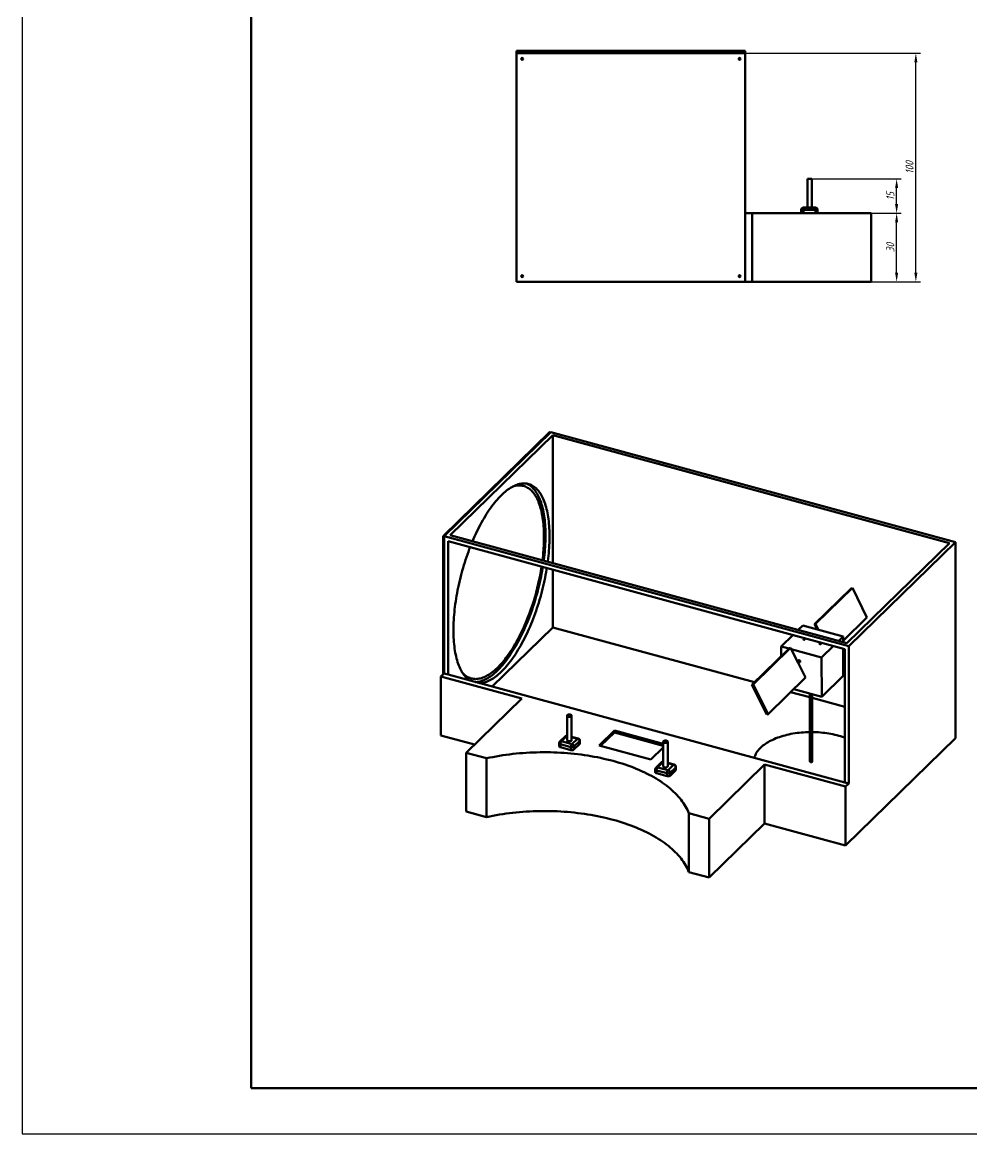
# Model space of a CAD drawing. Header units: millimetres. Extents: x 0 to 1188, y 0 to 840.
# Drawn here: x 0 to 414.9, y 0 to 486 of the extents above; entities that cross this region are included whole.
import ezdxf

# ---------------------------------------------------------------- set-up
doc = ezdxf.new("R2010")
doc.units = ezdxf.units.MM
doc.header["$LTSCALE"] = 0.5
for name, color, linetype, lineweight in [('尺寸标注', 7, 'Continuous', 25), ('粗实线', 7, 'Continuous', 50), ('细实线', 3, 'Continuous', 25)]:
    doc.layers.add(name, color=color, linetype=linetype, lineweight=lineweight)
doc.styles.add('国标汉字3.5', font='gbeitc.shx', dxfattribs={"height": 3.5, "bigfont": 'gbcbig.shx'})
doc.dimstyles.new('国标尺寸', dxfattribs={"dimtxt": 3.5, "dimasz": 4, "dimexe": 2, "dimexo": 0, "dimgap": 1, "dimtad": 1, "dimtoh": 1, "dimdec": 0, "dimdsep": 46, "dimtxsty": '国标汉字3.5', "dimcen": 3.5, "dimaunit": 1, "dimadec": 0, "dimazin": 1, "dimtfac": 1, "dimtdec": 0, "dimtmove": 0, "dimatfit": 3, "dimfxl": 1, "dimarcsym": 2})

# ---------------------------------------------------------------- blocks, each defined once
blk = doc.blocks.new('*D16')
at = {"layer": 'Defpoints', "color": 0, "transparency": 16777216}
for p in [(370.98, 402.42), (382.1, 402.42), (370.98, 372.42)]:
    blk.add_point(p, dxfattribs=at)
at = {"layer": '尺寸标注', "color": 0, "lineweight": -2, "transparency": 16777216}
for p, q in [((370.98, 402.42), (384.1, 402.42)), ((382.1, 376.42), (382.1, 398.42)), ((370.98, 372.42), (384.1, 372.42))]:
    blk.add_line(p, q, dxfattribs=at)
at = {"layer": '尺寸标注', "color": 0, "transparency": 16777216}
for points in [[(381.43, 398.42), (382.77, 398.42), (382.1, 402.42)], [(381.43, 376.42), (382.77, 376.42), (382.1, 372.42)]]:
    blk.add_solid(points, dxfattribs=at)
at = {"layer": '尺寸标注', "color": 0, "transparency": 16777216, "insert": (379.35, 387.42), "char_height": 3.5, "attachment_point": 5, "rotation": 90, "style": '国标汉字3.5'}
blk.add_mtext('30', dxfattribs=at)
blk = doc.blocks.new('*D17')
at = {"layer": 'Defpoints', "color": 0, "transparency": 16777216}
for p in [(344.08, 417.42), (382.1, 417.42), (343.98, 402.42)]:
    blk.add_point(p, dxfattribs=at)
at = {"layer": '尺寸标注', "color": 0, "lineweight": -2, "transparency": 16777216}
for p, q in [((344.08, 417.42), (384.1, 417.42)), ((382.1, 406.42), (382.1, 413.42)), ((343.98, 402.42), (384.1, 402.42))]:
    blk.add_line(p, q, dxfattribs=at)
at = {"layer": '尺寸标注', "color": 0, "transparency": 16777216}
for points in [[(381.43, 413.42), (382.77, 413.42), (382.1, 417.42)], [(381.43, 406.42), (382.77, 406.42), (382.1, 402.42)]]:
    blk.add_solid(points, dxfattribs=at)
at = {"layer": '尺寸标注', "color": 0, "transparency": 16777216, "insert": (379.35, 409.92), "char_height": 3.5, "attachment_point": 5, "rotation": 90, "style": '国标汉字3.5'}
blk.add_mtext('15', dxfattribs=at)
blk = doc.blocks.new('*D18')
at = {"layer": 'Defpoints', "color": 0, "transparency": 16777216}
for p in [(315.98, 472.42), (390.5, 472.42), (315.98, 372.42)]:
    blk.add_point(p, dxfattribs=at)
at = {"layer": '尺寸标注', "color": 0, "lineweight": -2, "transparency": 16777216}
for p, q in [((315.98, 472.42), (392.5, 472.42)), ((390.5, 376.42), (390.5, 468.42)), ((315.98, 372.42), (392.5, 372.42))]:
    blk.add_line(p, q, dxfattribs=at)
at = {"layer": '尺寸标注', "color": 0, "transparency": 16777216}
for points in [[(389.83, 468.42), (391.16, 468.42), (390.5, 472.42)], [(389.83, 376.42), (391.16, 376.42), (390.5, 372.42)]]:
    blk.add_solid(points, dxfattribs=at)
at = {"layer": '尺寸标注', "color": 0, "transparency": 16777216, "insert": (387.75, 422.42), "char_height": 3.5, "attachment_point": 5, "rotation": 90, "style": '国标汉字3.5'}
blk.add_mtext('100', dxfattribs=at)

msp = doc.modelspace()

# ---------------------------------------------------------------- linework, layer by layer
at = {"color": 7, "linetype": 'Continuous', "lineweight": 25}
msp.add_line((230.99, 306.77), (230.55, 306.89), dxfattribs=at)
at = {"layer": '粗实线'}
for p, q in [((100, 820), (100, 20)), ((362.82, 238.71), (369.1, 225.68)), ((100, 20), (1168, 20))]:
    msp.add_line(p, q, dxfattribs=at)
at = {"layer": '粗实线', "color": 7}
for p, q in [((215.98, 473.42), (215.98, 472.42)), ((215.98, 473.42), (315.98, 473.42)), ((215.98, 472.42), (315.98, 472.42)), ((215.98, 372.42), (215.98, 472.42)), ((315.98, 473.42), (315.98, 472.42)), ((315.98, 472.42), (315.98, 372.42)), ((343.08, 417.42), (343.08, 404.92)), ((343.08, 417.42), (345.08, 417.42)), ((345.08, 404.92), (345.08, 417.42)), ((340.38, 402.42), (340.38, 403.92)), ((340.38, 403.92), (341.38, 403.92)), ((341.38, 403.92), (341.38, 404.92)), ((341.38, 404.92), (346.58, 404.92)), ((341.38, 403.92), (341.38, 402.42)), ((346.58, 403.92), (341.38, 403.92)), ((346.58, 403.92), (346.58, 404.92)), ((346.58, 403.92), (347.58, 403.92)), ((346.58, 402.42), (346.58, 403.92)), ((347.58, 403.92), (347.58, 402.42)), ((318.98, 402.42), (315.98, 402.42)), ((318.98, 372.42), (318.98, 402.42)), ((370.98, 402.42), (318.98, 402.42)), ((370.98, 402.42), (370.98, 372.42)), ((315.98, 372.42), (215.98, 372.42)), ((315.98, 372.42), (318.98, 372.42)), ((370.98, 372.42), (318.98, 372.42)), ((230.55, 306.89), (183.88, 261.34)), ((230.99, 306.77), (184.32, 261.22)), ((407.88, 258.7), (230.99, 306.77)), ((231.83, 305.38), (187.03, 261.65)), ((405.17, 258.27), (231.83, 305.38)), ((231.83, 249.47), (231.83, 305.38)), ((184.32, 261.22), (183.88, 261.34)), ((183.88, 261.34), (183.88, 200.79)), ((184.32, 261.22), (184.32, 201.22)), ((184.32, 261.22), (361.21, 213.15)), ((359.44, 211.91), (186.09, 259.02)), ((186.09, 259.02), (186.09, 200.74)), ((187.03, 261.65), (360.37, 214.54)), ((360.37, 214.54), (405.17, 258.27)), ((361.21, 213.15), (407.88, 258.7)), ((407.88, 172.98), (407.88, 258.7)), ((231.83, 221.38), (231.83, 246.59)), ((346.2, 222.85), (362.35, 238.59)), ((346.66, 222.97), (362.82, 238.71)), ((369.1, 225.68), (358.72, 215.56)), ((231.83, 221.38), (205.33, 195.51)), ((320.01, 197.41), (231.83, 221.38)), ((341.05, 222.19), (339.13, 220.31)), ((358.71, 217.36), (341.05, 222.19)), ((346.2, 222.85), (346.66, 222.97)), ((347.35, 220.46), (346.2, 222.85)), ((347.95, 220.3), (346.66, 222.97)), ((336.82, 218.06), (331.67, 213.04)), ((341.36, 216.17), (341.36, 216.1)), ((341.96, 216.1), (341.96, 216.17)), ((348.43, 214.23), (348.43, 214.16)), ((349.03, 214.16), (349.03, 214.23)), ((356.81, 215.5), (358.71, 217.36)), ((358.71, 217.36), (358.72, 214.99)), ((335.29, 212.31), (318.88, 196.31)), ((335.75, 212.44), (319.34, 196.44)), ((331.67, 213.04), (335.09, 212.11)), ((331.67, 213.04), (331.68, 208.79)), ((335.75, 212.44), (335.29, 212.31)), ((339.04, 205.96), (335.75, 212.44)), ((336.05, 211.85), (349.33, 208.21)), ((349.33, 208.21), (354.5, 213.25)), ((358.72, 212.11), (358.74, 200.24)), ((359.44, 153.62), (359.44, 211.91)), ((361.21, 153.14), (361.21, 213.15)), ((339.55, 207.04), (338.84, 206.35)), ((342.32, 199.49), (339.04, 205.96)), ((339.13, 205.79), (339.97, 206.61)), ((339.33, 206.96), (339.34, 207.05)), ((339.35, 206.85), (339.33, 206.96)), ((339.81, 206.41), (339.81, 206.45)), ((349.33, 208.21), (349.36, 191.09)), ((182.92, 199.85), (184.32, 201.22)), ((218.3, 190.24), (182.92, 199.85)), ((182.92, 174.14), (182.92, 199.85)), ((186.09, 200.74), (184.32, 201.22)), ((359.44, 153.62), (186.09, 200.74)), ((325.91, 183.49), (342.32, 199.49)), ((358.74, 200.24), (349.36, 191.09)), ((319.34, 196.44), (318.88, 196.31)), ((318.88, 196.31), (325.45, 183.36)), ((319.34, 196.44), (325.91, 183.49)), ((349.36, 191.09), (337.14, 194.44)), ((194.03, 166.55), (218.3, 190.24)), ((344.24, 190.82), (335.79, 193.12)), ((344.24, 192.49), (344.24, 162.73)), ((345.24, 162.73), (345.24, 192.22)), ((359.44, 186.69), (345.24, 190.55)), ((238.09, 182.83), (238.09, 172.11)), ((240.09, 172.11), (240.09, 182.83)), ((325.91, 183.49), (325.45, 183.36)), ((252.05, 169.76), (258.77, 176.32)), ((252.74, 169.58), (258.77, 175.47)), ((258.77, 176.32), (280.1, 170.53)), ((258.77, 175.47), (258.77, 176.32)), ((258.77, 175.47), (280.1, 169.67)), ((197.69, 170.12), (182.92, 174.14)), ((234.62, 170.74), (234.62, 169.46)), ((237.35, 173.83), (234.92, 171.46)), ((239.75, 169.04), (235.16, 170.29)), ((235.16, 170.29), (235.16, 169)), ((238.05, 173.97), (235.62, 171.6)), ((235.62, 171.6), (240.22, 170.35)), ((242.91, 172.82), (240.09, 173.59)), ((240.22, 170.35), (242.65, 172.72)), ((243.53, 171.62), (241.11, 169.25)), ((241.11, 167.96), (243.53, 170.33)), ((243.53, 170.33), (243.53, 171.62)), ((243.65, 170.57), (243.65, 171.86)), ((280.1, 171.41), (280.1, 160.69)), ((282.1, 160.69), (282.1, 171.41)), ((359.81, 126.06), (407.88, 172.98)), ((194.03, 166.55), (202.88, 164.15)), ((194.03, 166.55), (194.03, 140.83)), ((235.16, 169), (239.75, 167.75)), ((239.75, 167.75), (239.75, 169.04)), ((241.11, 169.25), (241.11, 167.96)), ((274.69, 163.61), (252.05, 169.76)), ((280.1, 168.89), (274.69, 163.61)), ((202.88, 164.15), (202.88, 138.43)), ((279.36, 162.41), (276.94, 160.04)), ((280.06, 162.55), (277.63, 160.18)), ((284.92, 161.41), (282.1, 162.17)), ((282.23, 158.93), (284.66, 161.3)), ((285.66, 159.16), (285.66, 160.44)), ((324.43, 161.39), (300.16, 137.71)), ((359.81, 151.78), (324.43, 161.39)), ((324.43, 135.68), (324.43, 161.39)), ((276.63, 159.32), (276.63, 158.04)), ((281.77, 157.62), (277.17, 158.87)), ((277.17, 158.87), (277.17, 157.58)), ((277.17, 157.58), (281.77, 156.33)), ((277.63, 160.18), (282.23, 158.93)), ((281.77, 156.33), (281.77, 157.62)), ((285.54, 160.2), (283.12, 157.83)), ((283.12, 156.55), (285.54, 158.92)), ((283.12, 157.83), (283.12, 156.55)), ((285.54, 158.92), (285.54, 160.2)), ((361.21, 153.14), (359.44, 153.62)), ((359.81, 151.78), (361.21, 153.14)), ((359.81, 126.06), (359.81, 151.78)), ((194.03, 140.83), (202.88, 138.43)), ((300.16, 137.71), (291.32, 140.11)), ((291.32, 140.11), (291.32, 114.39)), ((300.16, 137.71), (300.16, 111.99)), ((324.43, 135.68), (300.16, 111.99)), ((359.81, 126.06), (324.43, 135.68)), ((300.16, 111.99), (291.32, 114.39))]:
    msp.add_line(p, q, dxfattribs=at)
at = {"layer": '粗实线', "color": 8}
for p, q in [((238.09, 174), (238.05, 173.97)), ((238.09, 173.96), (238.05, 173.97)), ((242.65, 172.72), (240.09, 173.41)), ((280.1, 162.58), (280.06, 162.55)), ((280.1, 162.54), (280.06, 162.55)), ((284.66, 161.3), (282.1, 162))]:
    msp.add_line(p, q, dxfattribs=at)
at = {"layer": '粗实线', "color": 7, "flags": 128}
for points in [[(196.74, 259.01), (197.2, 260.09), (197.68, 261.17), (198.17, 262.24), (198.67, 263.29), (199.18, 264.33), (199.7, 265.34), (200.22, 266.34), (200.75, 267.31), (201.29, 268.27), (201.83, 269.2), (202.38, 270.12), (202.94, 271.01), (203.5, 271.87), (204.06, 272.71), (204.63, 273.53), (205.2, 274.32), (205.78, 275.08), (206.36, 275.82), (206.94, 276.53), (207.52, 277.21), (208.11, 277.86), (208.69, 278.49), (209.28, 279.08), (209.87, 279.65), (210.45, 280.18), (211.04, 280.69), (211.62, 281.16), (212.2, 281.6), (212.78, 282.01), (213.36, 282.39), (213.94, 282.73), (214.51, 283.04), (215.07, 283.32), (215.64, 283.56), (216.19, 283.78), (216.75, 283.95), (217.29, 284.1), (217.83, 284.21), (218.37, 284.28), (218.9, 284.33), (219.42, 284.33), (219.93, 284.31), (220.43, 284.25), (220.93, 284.15), (221.41, 284.03), (221.89, 283.87), (222.36, 283.67), (222.81, 283.44), (223.26, 283.18), (223.7, 282.88), (224.12, 282.56), (224.53, 282.19), (224.94, 281.8), (225.32, 281.38), (225.7, 280.92), (226.07, 280.43), (226.42, 279.91), (226.75, 279.36), (227.08, 278.78), (227.39, 278.17), (227.69, 277.53), (227.97, 276.86), (228.24, 276.17), (228.49, 275.44), (228.73, 274.69), (228.95, 273.91), (229.16, 273.11), (229.35, 272.28), (229.53, 271.43), (229.69, 270.55), (229.84, 269.65), (229.97, 268.72), (230.08, 267.78), (230.18, 266.81), (230.26, 265.83), (230.33, 264.82), (230.38, 263.79), (230.41, 262.75), (230.43, 261.69), (230.43, 260.61), (230.41, 259.52), (230.38, 258.41), (230.33, 257.29), (230.26, 256.16), (230.18, 255.01), (230.08, 253.85), (229.97, 252.69), (229.84, 251.51), (229.69, 250.32), (229.66, 250.06)], [(214.31, 282.94), (214.33, 282.94), (214.87, 283.11), (215.41, 283.25), (215.94, 283.35), (216.47, 283.41), (216.98, 283.44), (217.49, 283.44), (218, 283.4), (218.49, 283.33), (218.97, 283.23), (219.45, 283.09), (219.92, 282.92), (220.37, 282.71), (220.82, 282.47), (221.26, 282.2), (221.68, 281.89), (222.09, 281.55), (222.49, 281.18), (222.88, 280.77), (223.26, 280.34), (223.63, 279.87), (223.98, 279.37), (224.32, 278.84), (224.64, 278.28), (224.95, 277.69), (225.25, 277.07), (225.53, 276.42), (225.8, 275.74), (226.06, 275.03), (226.3, 274.3), (226.52, 273.54), (226.73, 272.75), (226.92, 271.94), (227.1, 271.1), (227.26, 270.24), (227.41, 269.36), (227.54, 268.45), (227.65, 267.52), (227.75, 266.57), (227.83, 265.6), (227.9, 264.6), (227.95, 263.59), (227.98, 262.57), (228, 261.52), (228, 260.46), (227.98, 259.38), (227.95, 258.29), (227.9, 257.18), (227.83, 256.06), (227.78, 255.24)], [(220.33, 284.26), (220.59, 284.15), (221.04, 283.92), (221.49, 283.66), (221.93, 283.36), (222.35, 283.04), (222.76, 282.68), (223.17, 282.28), (223.56, 281.86), (223.93, 281.4), (224.3, 280.91), (224.65, 280.39), (224.99, 279.84), (225.31, 279.26), (225.62, 278.65), (225.92, 278.01), (226.2, 277.34), (226.47, 276.65), (226.72, 275.92), (226.96, 275.17), (227.18, 274.39), (227.39, 273.59), (227.59, 272.76), (227.76, 271.91), (227.92, 271.03), (228.07, 270.13), (228.2, 269.21), (228.31, 268.26), (228.41, 267.29), (228.49, 266.31), (228.56, 265.3), (228.61, 264.27), (228.64, 263.23), (228.66, 262.17), (228.66, 261.09), (228.64, 260), (228.61, 258.89), (228.56, 257.77), (228.49, 256.64), (228.41, 255.49), (228.31, 254.33), (228.2, 253.17), (228.07, 251.99), (227.92, 250.8), (227.89, 250.54)], [(188.43, 220.16), (188.43, 221.24), (188.46, 222.34), (188.5, 223.46), (188.56, 224.58), (188.63, 225.72), (188.72, 226.88), (188.83, 228.04), (188.95, 229.21), (189.09, 230.39), (189.24, 231.58), (189.41, 232.78), (189.59, 233.98), (189.79, 235.19), (190.01, 236.4), (190.24, 237.62), (190.49, 238.84), (190.75, 240.06), (191.02, 241.27), (191.31, 242.49), (191.62, 243.71), (191.93, 244.93), (192.27, 246.14), (192.61, 247.35), (192.97, 248.55), (193.34, 249.75), (193.72, 250.94), (194.12, 252.12), (194.52, 253.29), (194.94, 254.45), (195.37, 255.6), (195.69, 256.42)], [(227.49, 247.77), (227.39, 247.2), (227.18, 245.99), (226.96, 244.78), (226.72, 243.56), (226.47, 242.35), (226.2, 241.13), (225.92, 239.91), (225.62, 238.69), (225.31, 237.47), (224.99, 236.26), (224.65, 235.05), (224.3, 233.84), (223.93, 232.64), (223.56, 231.45), (223.17, 230.26), (222.76, 229.09), (222.35, 227.92), (221.93, 226.76), (221.49, 225.61), (221.04, 224.48), (220.59, 223.36), (220.12, 222.25), (219.64, 221.16), (219.16, 220.08), (218.66, 219.02), (218.16, 217.98), (217.65, 216.95), (217.13, 215.95), (216.6, 214.96), (216.07, 214), (215.52, 213.05), (214.98, 212.13), (214.43, 211.23), (213.87, 210.35), (213.31, 209.5), (212.74, 208.67), (212.17, 207.86), (211.59, 207.09), (211.02, 206.34), (210.44, 205.61), (209.85, 204.92), (209.27, 204.25), (208.68, 203.61), (208.1, 203), (207.51, 202.42), (206.92, 201.87), (206.34, 201.35), (205.75, 200.86), (205.17, 200.41), (204.59, 199.98), (204.01, 199.59), (203.43, 199.23), (202.86, 198.9), (202.29, 198.61), (201.73, 198.35), (201.17, 198.12), (200.61, 197.92), (200.06, 197.76), (199.52, 197.63), (198.98, 197.54), (198.45, 197.48), (198.14, 197.46)], [(229.25, 247.29), (229.16, 246.72), (228.95, 245.51), (228.73, 244.3), (228.49, 243.08), (228.24, 241.86), (227.97, 240.64), (227.69, 239.43), (227.39, 238.21), (227.08, 236.99), (226.75, 235.78), (226.42, 234.57), (226.07, 233.36), (225.7, 232.16), (225.32, 230.97), (224.94, 229.78), (224.53, 228.61), (224.12, 227.44), (223.7, 226.28), (223.26, 225.13), (222.81, 224), (222.36, 222.88), (221.89, 221.77), (221.41, 220.68), (220.93, 219.6), (220.43, 218.54), (219.93, 217.5), (219.42, 216.47), (218.9, 215.47), (218.37, 214.48), (217.83, 213.51), (217.29, 212.57), (216.75, 211.65), (216.19, 210.75), (215.64, 209.87), (215.07, 209.02), (214.51, 208.19), (213.94, 207.38), (213.36, 206.61), (212.78, 205.86), (212.2, 205.13), (211.62, 204.44), (211.04, 203.77), (210.45, 203.13), (209.87, 202.52), (209.28, 201.94), (208.69, 201.39), (208.11, 200.87), (207.52, 200.38), (206.94, 199.93), (206.36, 199.5), (205.78, 199.11), (205.2, 198.75), (204.63, 198.42), (204.06, 198.13), (203.5, 197.86), (202.94, 197.64), (202.38, 197.44), (201.83, 197.28), (201.29, 197.15), (200.75, 197.06), (200.22, 197), (199.91, 196.98)], [(195.53, 198.17), (195.37, 198.27), (194.94, 198.59), (194.52, 198.93), (194.12, 199.31), (193.72, 199.72), (193.34, 200.16), (192.97, 200.63), (192.61, 201.14), (192.27, 201.67), (191.93, 202.24), (191.62, 202.83), (191.31, 203.46), (191.02, 204.11), (190.75, 204.79), (190.49, 205.5), (190.24, 206.24), (190.01, 207), (189.79, 207.8), (189.59, 208.61), (189.41, 209.45), (189.24, 210.32), (189.09, 211.21), (188.95, 212.12), (188.83, 213.06), (188.72, 214.01), (188.63, 214.99), (188.56, 215.99), (188.5, 217), (188.46, 218.04), (188.43, 219.09), (188.43, 220.16)], [(217.87, 218.79), (217.49, 218.03), (216.98, 217.03), (216.47, 216.05), (215.94, 215.09), (215.41, 214.16), (214.87, 213.24), (214.33, 212.35), (213.78, 211.48), (213.22, 210.63), (212.67, 209.81), (212.1, 209.02), (211.54, 208.25), (210.97, 207.5), (210.4, 206.79), (209.82, 206.1), (209.25, 205.44), (208.67, 204.81), (208.09, 204.2), (207.51, 203.63), (206.93, 203.09), (206.36, 202.58), (205.78, 202.1), (205.21, 201.65), (204.63, 201.24), (204.06, 200.85), (203.49, 200.5), (202.93, 200.18), (202.37, 199.9), (201.81, 199.64), (201.26, 199.42), (200.72, 199.24), (200.17, 199.09), (199.64, 198.97), (199.11, 198.89), (198.59, 198.84), (198.08, 198.82), (197.57, 198.84), (197.07, 198.9), (196.58, 198.99), (196.1, 199.11), (195.63, 199.26), (195.17, 199.45), (194.72, 199.68), (194.28, 199.93), (193.85, 200.22), (193.43, 200.55), (193.02, 200.9), (192.62, 201.29), (192.24, 201.71), (192.24, 201.71)], [(341.95, 216.09), (341.99, 216.14), (341.98, 216.2), (341.95, 216.25), (341.88, 216.29), (341.79, 216.32), (341.68, 216.34), (341.58, 216.33), (341.48, 216.31), (341.4, 216.27), (341.35, 216.22), (341.33, 216.16), (341.35, 216.11), (341.4, 216.06), (341.48, 216.02), (341.58, 216), (341.69, 216), (341.79, 216.01), (341.89, 216.04), (341.95, 216.09)], [(341.92, 216.09), (341.96, 216.15), (341.95, 216.2), (341.91, 216.25), (341.84, 216.29), (341.75, 216.31), (341.65, 216.32), (341.55, 216.31), (341.46, 216.28), (341.39, 216.24), (341.36, 216.19), (341.37, 216.13), (341.41, 216.08), (341.48, 216.04), (341.57, 216.02), (341.67, 216.01), (341.77, 216.02), (341.86, 216.05), (341.92, 216.09)], [(348.43, 214.31), (348.4, 214.26), (348.4, 214.2), (348.44, 214.15), (348.5, 214.11), (348.59, 214.08), (348.7, 214.06), (348.81, 214.07), (348.91, 214.09), (348.99, 214.13), (349.04, 214.18), (349.06, 214.24), (349.04, 214.29), (348.98, 214.34), (348.9, 214.38), (348.8, 214.4), (348.7, 214.4), (348.59, 214.39), (348.5, 214.36), (348.43, 214.31)], [(348.99, 214.16), (349.02, 214.21), (349.02, 214.27), (348.98, 214.32), (348.91, 214.36), (348.82, 214.38), (348.71, 214.39), (348.61, 214.38), (348.52, 214.35), (348.46, 214.31), (348.43, 214.25), (348.43, 214.2), (348.47, 214.15), (348.54, 214.11), (348.63, 214.09), (348.74, 214.08), (348.84, 214.09), (348.93, 214.12), (348.99, 214.16)], [(339.12, 206.62), (339.1, 206.73), (339.12, 206.85), (339.16, 206.94), (339.24, 207.01), (339.34, 207.05), (339.45, 207.06), (339.57, 207.03), (339.69, 206.98), (339.8, 206.89), (339.88, 206.79), (339.95, 206.67), (339.98, 206.55), (339.98, 206.44), (339.95, 206.33), (339.88, 206.25), (339.8, 206.19), (339.69, 206.17), (339.57, 206.18), (339.53, 206.19)], [(238.62, 182.37), (238.8, 182.33), (238.98, 182.31), (239.17, 182.31), (239.36, 182.33), (239.54, 182.37), (239.7, 182.42), (239.84, 182.49), (239.95, 182.56), (240.03, 182.65), (240.08, 182.75), (240.09, 182.85), (240.06, 182.94), (240, 183.04), (239.91, 183.12), (239.78, 183.2), (239.64, 183.26), (239.47, 183.3), (239.29, 183.33), (239.1, 183.34), (238.91, 183.33), (238.73, 183.31), (238.56, 183.26), (238.4, 183.2), (238.28, 183.13), (238.18, 183.04), (238.12, 182.95), (238.09, 182.86), (238.1, 182.76), (238.14, 182.66), (238.22, 182.57), (238.33, 182.49), (238.46, 182.42), (238.62, 182.37)], [(344.24, 175.61), (344.18, 175.61), (343.24, 175.59), (342.31, 175.55), (341.37, 175.49), (340.44, 175.42), (339.52, 175.33), (338.6, 175.22), (337.7, 175.09), (336.8, 174.94), (335.91, 174.78), (335.04, 174.6), (334.18, 174.41), (333.33, 174.19), (332.51, 173.96), (331.69, 173.72), (330.9, 173.46), (330.13, 173.18), (329.38, 172.89), (328.64, 172.59), (327.94, 172.27), (327.25, 171.94), (326.59, 171.59), (325.96, 171.23), (325.35, 170.86), (324.77, 170.48), (324.22, 170.09), (323.7, 169.69), (323.21, 169.27), (322.74, 168.85), (322.31, 168.42), (321.91, 167.98), (321.55, 167.54), (321.21, 167.08), (320.91, 166.62), (320.64, 166.16), (320.41, 165.69), (320.21, 165.22), (320.05, 164.74), (319.94, 164.36)], [(344.24, 175.61), (344.18, 175.61), (343.24, 175.59), (342.31, 175.55), (341.37, 175.49), (340.44, 175.42), (339.52, 175.33), (338.6, 175.22), (337.7, 175.09), (336.8, 174.94), (335.91, 174.78), (335.04, 174.6), (334.18, 174.41), (333.33, 174.19), (332.51, 173.96), (331.69, 173.72), (330.9, 173.46), (330.13, 173.18), (329.38, 172.89), (328.64, 172.59), (327.94, 172.27), (327.25, 171.94), (326.59, 171.59), (325.96, 171.23), (325.35, 170.86), (324.77, 170.48), (324.22, 170.09), (323.7, 169.69), (323.21, 169.27), (322.74, 168.85), (322.31, 168.42), (321.91, 167.98), (321.55, 167.54), (321.21, 167.08), (320.91, 166.62), (320.64, 166.16), (320.41, 165.69), (320.21, 165.22), (320.05, 164.74), (319.94, 164.36)], [(359.44, 173.15), (359.21, 173.24), (358.43, 173.51), (357.64, 173.77), (356.82, 174.01), (355.99, 174.23), (355.14, 174.44), (354.28, 174.64), (353.41, 174.81), (352.52, 174.97), (351.62, 175.11), (350.71, 175.24), (349.79, 175.35), (348.87, 175.43), (347.94, 175.51), (347, 175.56), (346.06, 175.59), (345.24, 175.61)], [(359.44, 173.15), (359.21, 173.24), (358.43, 173.51), (357.64, 173.77), (356.82, 174.01), (355.99, 174.23), (355.14, 174.44), (354.28, 174.64), (353.41, 174.81), (352.52, 174.97), (351.62, 175.11), (350.71, 175.24), (349.79, 175.35), (348.87, 175.43), (347.94, 175.51), (347, 175.56), (346.06, 175.59), (345.24, 175.61)], [(238.09, 172.11), (238.1, 172.04), (238.14, 171.95), (238.22, 171.86), (238.33, 171.78), (238.46, 171.71), (238.62, 171.66)], [(238.62, 171.66), (238.8, 171.62), (238.98, 171.6), (239.17, 171.6), (239.36, 171.62), (239.54, 171.65), (239.7, 171.7), (239.84, 171.77), (239.95, 171.85), (240.03, 171.94), (240.08, 172.03), (240.09, 172.11)], [(280.63, 170.95), (280.81, 170.92), (280.99, 170.9), (281.18, 170.9), (281.37, 170.91), (281.55, 170.95), (281.71, 171), (281.85, 171.07), (281.96, 171.15), (282.04, 171.24), (282.09, 171.33), (282.1, 171.43), (282.07, 171.53), (282.01, 171.62), (281.92, 171.7), (281.79, 171.78), (281.65, 171.84), (281.48, 171.89), (281.3, 171.91), (281.11, 171.92), (280.92, 171.92), (280.74, 171.89), (280.57, 171.84), (280.41, 171.79), (280.29, 171.71), (280.19, 171.63), (280.13, 171.54), (280.1, 171.44), (280.11, 171.34), (280.15, 171.25), (280.23, 171.16), (280.34, 171.08), (280.47, 171.01), (280.63, 170.95)], [(202.88, 164.15), (204.27, 164.44), (205.67, 164.72), (207.09, 164.98), (208.52, 165.23), (209.96, 165.46), (211.41, 165.67), (212.87, 165.86), (214.34, 166.04), (215.81, 166.19), (217.29, 166.33), (218.78, 166.46), (220.27, 166.56), (221.77, 166.65), (223.27, 166.71), (224.78, 166.76), (226.28, 166.79), (227.79, 166.81), (229.29, 166.8), (230.8, 166.78), (232.3, 166.74), (233.81, 166.68), (235.31, 166.6), (236.8, 166.51), (238.29, 166.4), (239.78, 166.26), (241.25, 166.12), (242.73, 165.95), (244.19, 165.76), (245.64, 165.56), (247.09, 165.34), (248.52, 165.11), (249.95, 164.85), (251.36, 164.58), (252.76, 164.29), (254.14, 163.99), (255.51, 163.67), (256.87, 163.33), (258.21, 162.98), (259.54, 162.61), (260.84, 162.22), (262.13, 161.82), (263.4, 161.4), (264.65, 160.97), (265.88, 160.52), (267.09, 160.06), (268.28, 159.58), (269.45, 159.09), (270.6, 158.59), (271.72, 158.07), (272.81, 157.54), (273.89, 156.99), (274.94, 156.44), (275.96, 155.87), (276.95, 155.28), (277.92, 154.69), (278.87, 154.09), (279.78, 153.47), (280.67, 152.84), (281.53, 152.2), (282.35, 151.56), (283.15, 150.9), (283.92, 150.23), (284.66, 149.55), (285.37, 148.87), (286.04, 148.18), (286.69, 147.47), (287.3, 146.77), (287.88, 146.05), (288.43, 145.33), (288.94, 144.6), (289.42, 143.86), (289.87, 143.12), (290.28, 142.37), (290.66, 141.62), (291.01, 140.87), (291.32, 140.11)], [(235.16, 169), (234.99, 169.06), (234.85, 169.13), (234.74, 169.21), (234.67, 169.3), (234.63, 169.4), (234.62, 169.46)], [(239.75, 169.04), (239.94, 169), (240.13, 168.98), (240.32, 168.98), (240.52, 169), (240.7, 169.04), (240.86, 169.09), (241, 169.17), (241.11, 169.25)], [(241.11, 167.96), (241, 167.88), (240.86, 167.81), (240.7, 167.75), (240.52, 167.71), (240.32, 167.69), (240.13, 167.69), (239.94, 167.71), (239.75, 167.75)], [(280.1, 160.69), (280.11, 160.63), (280.15, 160.53), (280.23, 160.44), (280.34, 160.36), (280.47, 160.29), (280.63, 160.24)], [(280.63, 160.24), (280.81, 160.2), (280.99, 160.18), (281.18, 160.18), (281.37, 160.2), (281.55, 160.23), (281.71, 160.29), (281.85, 160.35), (281.96, 160.43), (282.04, 160.52), (282.09, 160.62), (282.1, 160.69)], [(344.51, 162.51), (344.64, 162.48), (344.77, 162.48), (344.91, 162.49), (345.03, 162.52), (345.13, 162.57), (345.2, 162.63), (345.24, 162.7), (345.24, 162.73)], [(277.17, 157.58), (277, 157.64), (276.86, 157.71), (276.75, 157.79), (276.68, 157.88), (276.64, 157.98), (276.63, 158.04)], [(281.77, 157.62), (281.95, 157.58), (282.14, 157.56), (282.34, 157.56), (282.53, 157.58), (282.71, 157.62), (282.87, 157.68), (283.01, 157.75), (283.12, 157.83)], [(283.12, 156.55), (283.01, 156.46), (282.87, 156.39), (282.71, 156.33), (282.53, 156.3), (282.34, 156.27), (282.14, 156.27), (281.95, 156.29), (281.77, 156.33)], [(202.88, 138.43), (204.27, 138.73), (205.67, 139.01), (207.09, 139.27), (208.52, 139.51), (209.96, 139.74), (211.41, 139.95), (212.87, 140.15), (214.34, 140.32), (215.81, 140.48), (217.29, 140.62), (218.78, 140.74), (220.27, 140.84), (221.77, 140.93), (223.27, 141), (224.78, 141.05), (226.28, 141.08), (227.79, 141.09), (229.29, 141.09), (230.8, 141.07), (232.3, 141.03), (233.81, 140.97), (235.31, 140.89), (236.8, 140.79), (238.29, 140.68), (239.78, 140.55), (241.25, 140.4), (242.73, 140.23), (244.19, 140.05), (245.64, 139.85), (247.09, 139.63), (248.52, 139.39), (249.95, 139.14), (251.36, 138.87), (252.76, 138.58), (254.14, 138.27), (255.51, 137.95), (256.87, 137.61), (258.21, 137.26), (259.54, 136.89), (260.84, 136.5), (262.13, 136.1), (263.4, 135.69), (264.65, 135.25), (265.88, 134.81), (267.09, 134.34), (268.28, 133.87), (269.45, 133.38), (270.6, 132.87), (271.72, 132.36), (272.81, 131.82), (273.89, 131.28), (274.94, 130.72), (275.96, 130.15), (276.95, 129.57), (277.92, 128.98), (278.87, 128.37), (279.78, 127.75), (280.67, 127.13), (281.53, 126.49), (282.35, 125.84), (283.15, 125.18), (283.92, 124.52), (284.66, 123.84), (285.37, 123.15), (286.04, 122.46), (286.69, 121.76), (287.3, 121.05), (287.88, 120.33), (288.43, 119.61), (288.94, 118.88), (289.42, 118.15), (289.87, 117.41), (290.28, 116.66), (290.66, 115.91), (291.01, 115.15), (291.32, 114.39)]]:
    msp.add_lwpolyline(points, dxfattribs=at)
at = {"layer": '粗实线', "color": 8, "flags": 128}
for points in [[(234.62, 170.74), (234.63, 170.69), (234.67, 170.59), (234.74, 170.5), (234.85, 170.41), (234.99, 170.34), (235.16, 170.29)], [(276.63, 159.32), (276.64, 159.27), (276.68, 159.17), (276.75, 159.08), (276.86, 158.99), (277, 158.92), (277.17, 158.87)]]:
    msp.add_lwpolyline(points, dxfattribs=at)
at = {"layer": '粗实线', "color": 7}
for centre in [(218.48, 469.92), (313.48, 469.92), (218.48, 374.92), (313.48, 374.92)]:
    msp.add_circle(centre, 0.4, dxfattribs=at)
for centre, radius, start, end in [((341.38, 403.92), 1, 90, 180), ((346.58, 403.92), 1, 0, 90), ((128.06, 262.77), 100, 353.0656, 355.6838), ((128.06, 262.77), 100, 333.9072, 351.4601), ((339.89, 206.82), 0.426, 252.9901, 280.7536), ((235.62, 170.74), 1, 134.305, 180), ((237.2, 170.3), 2.04, 140.5129, 180.3434), ((238.05, 173.11), 1, 87.7414, 134.305), ((241.8, 169.05), 2.04, 140.5129, 180.3434), ((239.89, 169.18), 1.21, 3.3916, 74.3338), ((242.32, 171.55), 1.21, 3.3916, 74.3338), ((242.65, 171.86), 1, 0, 74.7955), ((243.32, 170.59), 0.332, 310.6406, 357.9975), ((280.06, 161.69), 1, 87.8921, 134.305), ((284.33, 160.13), 1.21, 3.3916, 74.3338), ((284.66, 160.44), 1, 0, 74.7955), ((344.54, 162.81), 0.302, 194.0352, 264.9618), ((277.63, 159.32), 1, 134.305, 180), ((279.21, 158.88), 2.04, 140.5129, 180.3434), ((283.81, 157.63), 2.04, 140.5129, 180.3434), ((281.91, 157.76), 1.21, 3.3916, 74.3338), ((285.33, 159.17), 0.332, 310.6406, 357.9975)]:
    msp.add_arc(centre, radius, start, end, dxfattribs=at)
at = {"layer": '粗实线', "color": 8}
for centre, radius, start, end in [((235.4, 170.92), 0.715, 71.5838, 131.3262), ((237.82, 173.29), 0.715, 71.5838, 131.3262), ((242.87, 172.56), 0.27, 80.7318, 143.9675), ((243.32, 171.87), 0.332, 310.6406, 357.9975), ((279.84, 161.87), 0.715, 71.5838, 131.3262), ((284.88, 161.14), 0.27, 80.7318, 143.9675), ((285.33, 160.45), 0.332, 310.6406, 357.9975), ((277.41, 159.5), 0.715, 71.5838, 131.3262)]:
    msp.add_arc(centre, radius, start, end, dxfattribs=at)
at = {"layer": '细实线'}
for p, q in [((0, 840), (0, 0)), ((0, 0), (1188, 0))]:
    msp.add_line(p, q, dxfattribs=at)

# ---------------------------------------------------------------- dimensions: what is measured, and where the dimension line sits
at = {"layer": '尺寸标注'}
for base, p1, p2, picture, middle in [((390.5, 472.42), (315.98, 372.42), (315.98, 472.42), '*D18', (387.75, 422.42)), ((382.1, 417.42), (343.98, 402.42), (344.08, 417.42), '*D17', (379.35, 409.92)), ((382.1, 402.42), (370.98, 372.42), (370.98, 402.42), '*D16', (379.35, 387.42))]:
    dim = msp.add_linear_dim(base=base, p1=p1, p2=p2, angle=90, dimstyle='国标尺寸', dxfattribs=at)
    dim.commit()
    dim.dimension.update_dxf_attribs({"geometry": picture, "text_midpoint": middle})

doc.saveas('drawing.dxf')
